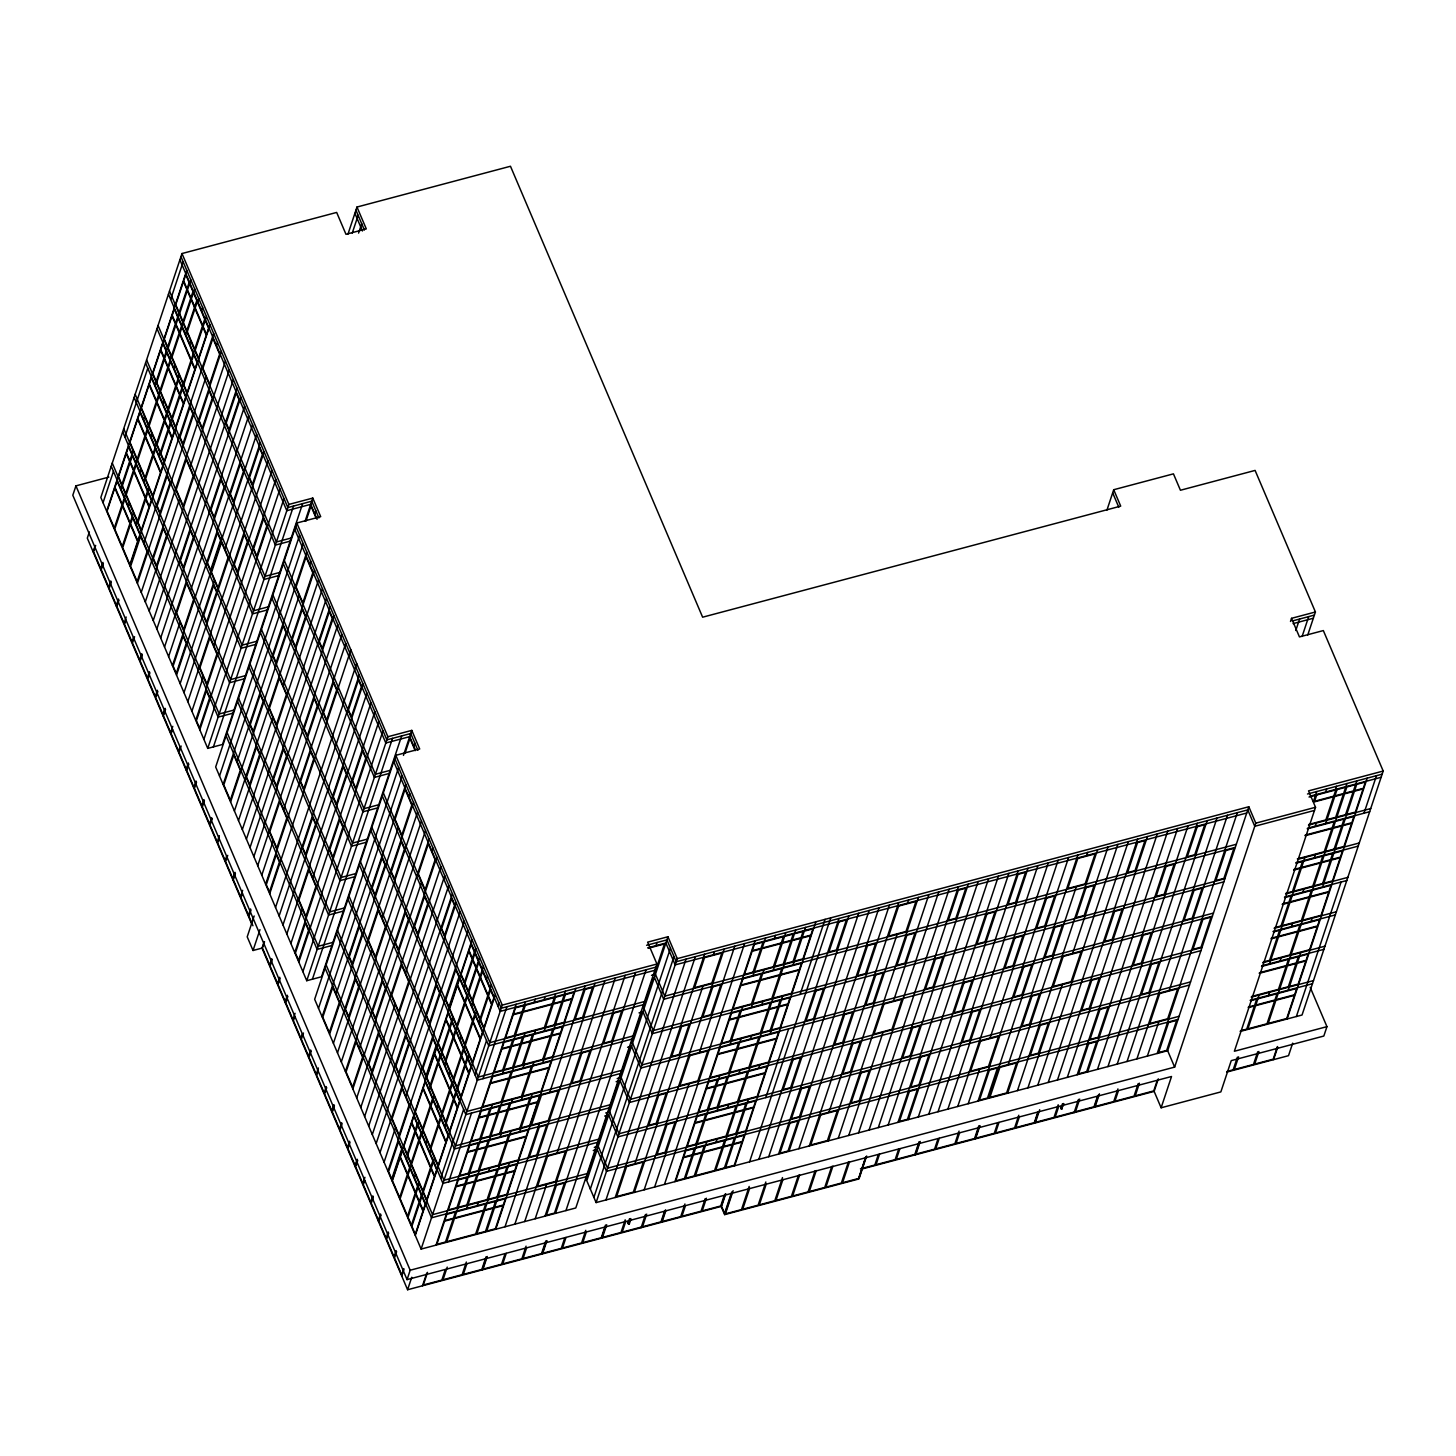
<?xml version="1.0" encoding="UTF-8"?>
<svg xmlns="http://www.w3.org/2000/svg" width="1456" height="1456" viewBox="0 0 1456 1456"><rect width="100%" height="100%" fill="white"/><g stroke="black" fill="none" stroke-linecap="round" stroke-linejoin="round"><path stroke-width="1.5" d="M108.836 477.113L75.93 485.867L72.8 495.24L407.061 1279.624L1171.534 1076.494L1161.124 1107.779L1220.856 1091.909L1231.248 1060.623L1323.832 1036.035L1326.944 1026.644L1310.182 987.295M89.38 531.913L87.305 538.156L251.87 924.323M1307.779 634.925L1315.423 611.993L1255.09 470.415L1180.434 490.253L1173.445 473.855L1113.713 489.726L1120.701 506.124L702.629 617.198L510.474 166.257L356.975 207.043L366.293 228.901L345.982 234.307L336.664 212.43L181.982 253.544L100.828 497.497L207.735 748.384L222.531 744.471L302.63 503.63M103.048 502.702L113.441 471.416M124.888 437.018L147.784 368.204M170.661 299.39L183.147 261.862M93.129 551.824L95.204 545.563M106.652 511.165L186.768 270.325M95.659 545.436L93.566 551.751L100.792 568.695L102.885 562.38M120.666 488.361L121.703 485.23M121.922 484.611L129.62 461.461L126.235 453.544L118.537 476.676L125.762 493.62L133.461 470.488L130.075 462.553L122.377 485.703M131.895 454.581L129.821 460.842L126.435 452.907L128.528 446.664L135.754 463.609L133.661 469.851L130.294 461.934L132.369 455.673M132.114 453.963L133.151 450.832M143.562 419.546L144.599 416.416M154.991 385.148L156.047 382.018M156.247 381.399L163.946 358.249L160.579 350.332L152.862 373.464L160.087 390.408L167.786 367.276L164.419 359.341L156.72 382.491M166.239 351.369L164.164 357.63L160.779 349.695L162.854 343.434L170.079 360.396L168.004 366.639L164.619 358.722L166.694 352.461M166.439 350.75L167.476 347.62M167.695 346.983L175.393 323.851L172.008 315.916L164.31 339.066L171.535 356.01L179.234 332.86L175.867 324.943L168.15 348.075M177.687 316.971L175.594 323.214L172.227 315.297L174.301 309.036L181.527 325.98L179.452 332.241L176.067 324.306L178.142 318.063M177.887 316.334L178.924 313.204M179.143 312.585L186.841 289.435L183.456 281.518L175.757 304.668L182.983 321.612L190.681 298.462L187.296 290.527L179.598 313.677M189.134 282.555L187.041 288.816L183.674 280.881L185.749 274.638L192.975 291.582L190.882 297.825L187.515 289.908L189.589 283.647M189.808 283.028L190.845 279.898M124.506 497.388L125.544 494.257M135.954 462.972L136.991 459.841M147.402 428.574L148.439 425.443M158.85 394.157L159.887 391.045M170.279 359.759L171.335 356.629M181.727 325.361L182.764 322.231M103.358 563.472L101.247 569.787L108.709 587.278L110.802 580.962M193.648 292.037L194.685 288.925M128.346 506.397L129.384 503.266M139.794 471.999L140.832 468.868M151.242 437.583L152.279 434.47M162.69 403.185L163.727 400.054M174.138 368.787L175.175 365.656M185.567 334.37L186.623 331.24M186.823 330.621L194.522 307.471M194.74 306.852L196.815 300.591M187.296 331.713L194.995 308.563M195.195 307.944L197.27 301.683M197.725 301.61L198.762 298.48M132.423 515.97L133.461 512.84M143.871 481.554L144.908 478.423M155.319 447.156L156.356 444.025M166.767 412.758L167.804 409.627M178.214 378.342L179.252 375.211M189.644 343.944L190.7 340.813M111.275 582.054L109.164 588.37L116.389 605.314L118.5 598.998M201.565 310.638L202.602 307.507M136.263 524.979L137.319 521.849M137.519 521.23L145.218 498.079L133.916 471.58L126.217 494.712L141.359 530.257L149.058 507.107L145.691 499.171L137.992 522.322M147.511 491.2L145.436 497.461L134.134 470.943L136.209 464.701L151.351 500.227L149.276 506.488L145.891 498.553L147.966 492.292M147.711 490.581L148.749 487.451M159.159 456.183L160.196 453.053M160.415 452.416L168.113 429.283L164.728 421.348L157.03 444.499L164.255 461.443L171.954 438.292L168.568 430.375L160.87 453.508M170.407 422.404L168.314 428.646L164.947 420.729L167.021 414.469L174.247 431.413L172.154 437.674L168.787 429.738L170.862 423.496M170.607 421.767L171.644 418.636M171.863 418.018L179.561 394.867L176.176 386.95L168.477 410.082L175.703 427.045L183.401 403.894L180.016 395.959L172.318 419.11M181.836 387.988L179.761 394.248L176.376 386.313L178.469 380.071L185.695 397.015L183.602 403.257L180.235 395.34L182.309 389.08M182.055 387.369L183.092 384.238M183.292 383.62L190.991 360.469L179.707 333.952L172.008 357.102L187.151 392.629L194.849 369.478L191.464 361.561L183.765 384.712M193.284 353.59L191.209 359.85L179.907 333.333L181.982 327.072L197.124 362.599L195.049 368.859L191.664 360.942L193.757 354.682M193.502 352.953L194.54 349.84M194.74 349.203L202.439 326.071L191.155 299.554L183.456 322.704L198.58 358.231L206.279 335.08L202.912 327.163L195.213 350.295M204.732 319.173L202.657 325.434L191.355 298.935L193.43 292.674L208.572 328.201L206.497 334.461L203.112 326.526L205.205 320.284M205.405 319.647L206.443 316.516M116.425 606.479L118.5 600.236M129.948 565.82L210.064 324.997M118.955 600.09L116.862 606.406L124.088 623.35L126.181 617.035M143.962 543.015L213.668 333.46M137.392 583.31L206.06 376.886M216.471 345.618L217.508 342.488M125.944 620.238L124.543 624.442L132.005 641.932L133.406 637.728M141.232 592.337L221.348 351.497M145.309 601.91L179.652 498.68M190.063 467.412L225.425 361.07M134.571 636.709L132.46 643.024L139.685 659.968L141.778 653.671M149.167 610.919L229.265 370.097M139.703 661.151L141.796 654.891M153.244 620.493L233.342 379.652M142.251 654.763L140.158 661.06L147.365 678.005L149.477 671.707M156.848 628.956L236.964 388.133M160.688 637.983L240.804 397.142M149.932 672.799L147.839 679.097L155.301 696.605L157.394 690.29M164.528 646.992L244.644 406.169M168.605 656.565L180.053 622.167M190.463 590.881L248.721 415.724M157.867 691.382L155.756 697.697L162.981 714.641L165.074 708.326M172.445 665.574L252.561 424.752M162.999 715.806L165.092 709.545M176.522 675.147L256.638 434.307M165.547 709.418L163.436 715.733L170.661 732.677L172.773 726.362M180.144 683.628L214.469 580.398M224.879 549.13L260.26 442.788M183.984 692.637L264.1 451.815M172.536 729.565L171.135 733.769L178.578 751.26L179.98 747.055M187.824 701.665L267.94 460.824M347.966 234.143L356.975 207.043M191.901 711.22L203.349 676.822M213.759 645.536L272.017 470.397M181.145 746.036L179.052 752.352L186.277 769.296L188.37 762.98M352.243 233.087L358.14 215.361M195.741 720.247L275.857 479.406M358.576 233.087L361.707 223.696M186.295 770.461L188.37 764.218M199.818 729.802L279.934 488.979M188.843 764.072L186.732 770.388L193.957 787.332L196.05 781.017M203.895 739.375L284.011 498.534M196.524 782.109L194.431 788.424L201.874 805.914L203.986 799.599M207.735 748.384L288.889 504.431L181.982 253.544M213.413 746.892L293.53 506.051M204.441 800.691L202.348 807.006L209.573 823.95L211.666 817.635M288.889 504.431L312.785 498.079L320.702 516.662L296.824 523.013L215.67 766.984L306.743 980.707L321.521 976.776L401.638 735.935M219.51 775.993L299.627 535.171M305.159 521.03L312.785 498.079M305.978 521.066L310.965 506.051L316.207 518.354M209.591 825.133L211.666 818.873M223.114 784.475L303.23 543.634M212.139 818.745L210.028 825.042L217.253 841.987L219.346 835.689M314.787 513.913L315.825 510.783M237.128 761.67L306.834 552.115M230.576 801.965L299.244 595.54M309.637 564.255L310.692 561.124M219.11 838.874L217.727 843.079L225.17 860.587M234.416 810.974L314.532 570.151M224.97 861.206L226.572 856.365M238.493 820.547L272.818 717.335M283.228 686.049L318.609 579.706M227.737 855.364L225.644 861.679L232.851 878.623L234.962 872.308M242.333 829.556L322.449 588.734M232.887 879.788L234.962 873.527M246.41 839.129L326.526 598.289M235.417 873.4L233.324 879.715L240.549 896.659L242.642 890.344M250.013 847.592L330.13 606.77M253.872 856.619L333.97 615.779M242.406 893.547L241.004 897.751L248.466 915.242L250.559 908.926M257.712 865.647L337.828 624.806M261.789 875.202L273.237 840.804M283.629 809.518L341.905 634.379M251.033 910.018L248.94 916.334L252.944 925.743M254.163 915.97L247.211 936.827L253.035 950.495L262.007 948.111L264.082 941.85M265.629 884.229L345.745 643.388M269.706 893.784L350.86 649.831M253.035 950.495L259.969 929.638M275.53 907.452L356.684 663.499M264.537 941.723L262.444 948.038L269.669 964.982L271.762 958.667M279.133 915.933L359.25 675.093M282.974 924.942L363.09 684.12M272.236 959.759L270.124 966.074L277.586 983.564L279.679 977.249M286.832 933.969L366.93 693.129M290.891 943.524L302.338 909.126M312.749 877.841L371.007 702.702M280.153 978.341L278.041 984.656L285.267 1001.601L287.36 995.285M294.749 952.552L374.865 711.711M285.285 1002.765L287.378 996.523M298.826 962.107L378.942 721.284M287.833 996.377L285.74 1002.693L292.947 1019.637L295.058 1013.321M302.903 971.68L383.001 730.839M294.822 1016.525L293.42 1020.729L300.882 1038.219L302.284 1034.015M306.743 980.707L387.897 736.736L296.824 523.013M312.421 979.196L392.519 738.356M303.449 1033.014L301.337 1039.311L308.563 1056.255L310.656 1049.958M387.897 736.736L411.775 730.384L419.71 748.985L395.814 755.318L314.66 999.289L421.112 1249.084L575.793 1207.97L656.947 964.018L647.629 942.159L667.94 936.754L677.258 958.63L596.105 1202.583L1167.657 1050.704L1248.811 806.751L677.258 958.63M318.5 1008.298L398.616 767.476M403.458 755.409L411.775 730.384M404.968 753.371L409.955 738.374L415.197 750.659M308.581 1057.438L310.674 1051.177M322.104 1016.779L402.22 775.939M311.129 1051.05L309.036 1057.347L316.243 1074.291L318.354 1067.994M413.777 746.218L414.814 743.088M336.136 993.975L405.842 784.42M329.566 1034.27L398.234 827.845M408.645 796.559L409.682 793.429M318.118 1071.179L316.716 1075.402L324.16 1092.892L326.271 1086.576M333.406 1043.279L413.522 802.456M337.483 1052.852L371.826 949.64M382.218 918.354L417.599 812.011M326.726 1087.668L324.633 1093.984L331.859 1110.928L333.952 1104.613M341.323 1061.861L421.439 821.038M331.877 1112.093L333.952 1105.832M345.4 1071.434L425.516 830.612M334.425 1105.705L332.314 1112.02L339.539 1128.964L341.65 1122.649M359.414 1048.629L429.138 839.075M352.862 1088.924L421.53 882.5M431.941 851.214L432.978 848.102M342.105 1123.741L340.012 1130.056L347.456 1147.546L349.567 1141.231M356.702 1097.951L436.818 857.111M360.779 1107.506L395.122 1004.294M405.514 973.027L440.895 866.684M350.022 1142.323L347.929 1148.638L355.155 1165.583L357.248 1159.267M364.619 1116.534L444.735 875.693M355.173 1166.747L357.248 1160.505M368.696 1126.089L448.812 885.266M357.721 1160.359L355.61 1166.675L362.835 1183.619L364.928 1177.303M372.317 1134.57L452.416 893.729M376.158 1143.579L456.274 902.756M364.692 1180.507L363.308 1184.711L370.752 1202.201L372.863 1195.886M379.998 1152.606L460.114 911.765M384.075 1162.179L395.522 1127.763M405.915 1096.495L464.191 921.339M373.318 1196.996L371.225 1203.293L378.433 1220.237L380.544 1213.94M387.915 1171.188L468.031 930.366M378.469 1221.42L380.544 1215.159M391.992 1180.761L472.108 939.921M380.999 1215.032L378.906 1221.329L386.131 1238.273L388.224 1231.976M407.261 1154.189L414.96 1131.057L411.575 1123.122L403.876 1146.272L411.102 1163.217L418.8 1140.066L415.415 1132.149L407.716 1155.3M417.235 1124.178L415.16 1130.42L411.793 1122.503L413.868 1116.242L421.093 1133.187L419 1139.447L415.633 1131.512L417.708 1125.27M430.139 1085.393L437.837 1062.243L434.47 1054.326L426.772 1077.458L441.914 1112.985L449.613 1089.852L438.311 1063.335L430.612 1086.485M440.131 1055.363L438.056 1061.624L434.671 1053.689L436.764 1047.446L451.888 1082.973L449.813 1089.215L438.511 1062.716L440.604 1056.455M441.587 1050.977L449.285 1027.845L445.918 1019.91L438.22 1043.06L445.427 1060.004L453.125 1036.854L449.758 1028.937L442.06 1052.069M451.578 1020.965L449.504 1027.208L446.118 1019.291L448.193 1013.03L455.419 1029.974L453.344 1036.235L449.959 1028.3L452.052 1022.057M464.482 982.181L472.181 959.031L468.796 951.096L461.097 974.246L468.322 991.19L476.021 968.058L472.654 960.123L464.937 983.273M474.474 952.151L472.381 958.412L469.014 950.477L471.089 944.216L478.314 961.16L476.239 967.421L472.854 959.504L474.929 953.243M474.674 951.532L475.712 948.402M406.479 1159.049L407.516 1155.918M417.927 1124.633L418.964 1121.52M429.356 1090.235L430.412 1087.104M440.804 1055.837L441.841 1052.706M452.252 1021.42L453.289 1018.29M463.7 987.022L464.737 983.892M478.514 960.541L479.552 957.411M388.697 1233.068L386.586 1239.384L394.048 1256.874L396.141 1250.558M410.319 1168.058L411.356 1164.927M421.767 1133.66L422.804 1130.529M433.215 1099.262L434.252 1096.131M444.644 1064.846L445.7 1061.715M456.092 1030.448L457.129 1027.317M467.54 996.05L468.577 992.919M472.163 1000.217L479.861 977.067M480.08 976.448L482.154 970.187M482.355 969.569L483.41 966.438M472.636 1001.309L480.334 978.159M480.535 977.54L482.628 971.279M414.396 1177.631L415.433 1174.501M425.844 1143.233L426.881 1140.103M437.273 1108.817L438.329 1105.686M448.721 1074.419L449.758 1071.288M460.169 1040.003L461.206 1036.89M471.617 1005.605L472.654 1002.474M486.431 979.124L487.487 975.993M396.614 1251.65L394.521 1257.966L401.729 1274.91L403.84 1268.595M418.236 1186.64L419.273 1183.528M429.684 1152.242L430.721 1149.112M441.132 1117.844L442.169 1114.714M452.579 1083.428L453.617 1080.316M464.009 1049.03L465.065 1045.899M475.457 1014.632L476.494 1011.501M411.411 1225.224L419.11 1202.074L415.743 1194.157L408.044 1217.307L415.269 1234.251L422.968 1211.101L419.583 1203.166L411.884 1226.316M421.403 1195.194L419.328 1201.455L415.943 1193.538L418.036 1187.277L425.243 1204.221L423.168 1210.482L419.783 1202.547L421.876 1196.286M422.859 1190.826L430.557 1167.676L419.255 1141.158L411.557 1164.309L426.699 1199.835L434.398 1176.703L431.031 1168.768L423.332 1191.918M432.851 1160.796L430.776 1167.057L419.474 1140.539L421.548 1134.279L436.691 1169.805L434.616 1176.066L431.231 1168.149L433.324 1161.888M445.754 1122.012L453.453 1098.861L450.068 1090.944L442.369 1114.077L449.595 1131.039L457.293 1107.889L453.908 1099.953L446.209 1123.104M455.746 1091.982L453.653 1098.243L450.286 1090.307L452.361 1084.065L459.586 1101.009L457.493 1107.252L454.126 1099.335L456.201 1093.074M457.202 1087.614L464.901 1064.463L461.516 1056.528L453.817 1079.679L461.042 1096.623L468.741 1073.472L465.356 1065.555L457.657 1088.706M467.176 1057.584L465.101 1063.845L461.734 1055.909L463.809 1049.649L471.034 1066.593L468.941 1072.854L465.574 1064.937L467.649 1058.676M480.08 1018.8L487.778 995.649L476.494 969.15L468.796 992.282L483.938 1027.809L491.637 1004.676L488.251 996.741L480.553 1019.892M490.071 988.77L487.997 995.03L476.694 968.513L478.769 962.27L493.912 997.797L491.837 1004.039L488.452 996.122L490.545 989.862M490.29 988.151L491.327 985.02M422.076 1195.667L423.114 1192.537M433.524 1161.269L434.561 1158.139M444.972 1126.853L446.009 1123.723M456.42 1092.455L457.457 1089.325M467.867 1058.057L468.905 1054.927M479.297 1023.641L480.353 1020.51M401.765 1276.075L403.84 1269.814M415.288 1235.416L495.404 994.575M407.061 1279.624L410.173 1270.233L75.93 485.867M440.749 1178.213L463.627 1109.399M475.075 1075.001L486.522 1040.585M497.97 1006.187L499.008 1003.057M725.306 1193.92L721.139 1206.423L407.589 1289.743L411.739 1277.24M421.112 1249.084L502.265 1005.113L395.814 755.318M448.63 1181.89L471.526 1113.076M482.973 1078.678L506.888 1006.733M422.513 1285.775L426.681 1273.272M436.036 1245.117L516.152 1004.276M427.518 1272.362L423.314 1284.993L441.841 1280.079L445.336 1269.541M445.5 1242.023L453.198 1218.89L444.553 1221.184L436.836 1244.334L475.657 1234.015L483.374 1210.864L454.399 1218.563L446.701 1241.713M455.491 1212.011L453.417 1218.253L444.753 1220.565L446.828 1214.304L485.649 1203.985L483.574 1210.245L454.6 1217.944L456.693 1211.683M456.947 1207.625L464.646 1184.474L455.983 1186.786L448.284 1209.918L466.812 1205.004L474.51 1181.853L465.847 1184.165L458.149 1207.315M466.939 1177.595L464.864 1183.855L456.201 1186.149L458.276 1179.906L476.785 1174.974L474.711 1181.235L466.047 1183.528L468.14 1177.285M468.395 1173.227L476.094 1150.076L467.431 1152.369L459.732 1175.52L478.241 1170.606L485.94 1147.455L477.295 1149.749L469.596 1172.899M478.387 1143.197L476.294 1149.457L467.649 1151.751L469.724 1145.49L488.233 1140.576L486.158 1146.837L477.495 1149.13L479.57 1142.869M479.843 1138.81L487.542 1115.678L478.878 1117.971L471.18 1141.122L489.689 1136.19L497.388 1113.057L488.725 1115.351L481.026 1138.501M489.835 1108.78L487.742 1115.041L479.079 1117.353L481.172 1111.092L499.681 1106.178L497.606 1112.42L488.943 1114.732L491.018 1108.471M502.72 1070.014L510.437 1046.864L501.774 1049.157L494.075 1072.308L512.585 1067.394L520.283 1044.243L511.62 1046.536L503.922 1069.687M512.712 1039.984L510.637 1046.227L501.974 1048.538L504.049 1042.278L522.577 1037.364L520.484 1043.624L511.839 1045.918L513.913 1039.657M514.168 1035.598L521.867 1012.448L513.222 1014.759L505.523 1037.91L544.344 1027.59L552.042 1004.44L523.068 1012.138L515.369 1035.289M524.16 1005.568L522.085 1011.829L513.422 1014.14L515.497 1007.88L554.317 997.56L552.243 1003.821L523.268 1011.52L525.361 1005.259M524.378 1004.949L525.416 1001.819M456.893 1211.064L457.93 1207.934M468.341 1176.648L469.378 1173.536M479.788 1142.25L480.826 1139.12M491.236 1107.852L492.274 1104.722M502.684 1073.436L503.721 1070.306M514.114 1039.038L515.169 1035.908M534.225 1002.329L535.262 999.198M447.229 1267.12L443.024 1279.751L462.134 1274.673L466.339 1262.043M466.757 1208.444L467.795 1205.313M478.187 1174.046L479.242 1170.915M489.635 1139.629L490.672 1136.499M501.082 1105.231L502.12 1102.101M512.53 1070.815L513.568 1067.703M523.978 1036.417L525.015 1033.287M499.554 1133.587L507.252 1110.437M507.452 1109.8L509.545 1103.557M522.431 1064.773L530.13 1041.622M530.348 1041.004L532.423 1034.743M544.071 999.708L545.126 996.577M500.737 1133.259L508.435 1110.109M508.654 1109.49L510.728 1103.229M523.632 1064.445L531.331 1041.313M531.549 1040.676L533.624 1034.433M477.204 1205.659L478.241 1202.529M488.652 1171.261L489.689 1168.131M500.1 1136.863L501.137 1133.733M511.529 1102.447L512.585 1099.316M522.977 1068.049L524.014 1064.918M534.425 1033.633L535.462 1030.52M554.536 996.941L555.573 993.811M466.83 1263.844L463.336 1274.364L481.845 1269.432L486.049 1256.819M487.05 1203.038L488.106 1199.926M498.498 1168.64L499.535 1165.51M509.946 1134.242L510.983 1131.112M521.394 1099.826L522.431 1096.696M532.841 1065.428L533.879 1062.298M544.289 1031.03L545.327 1027.9M485.521 1231.394L493.22 1208.243L484.557 1210.555L476.858 1233.705L495.368 1228.773L503.066 1205.641L494.421 1207.934L486.723 1231.084M495.513 1201.364L493.42 1207.625L484.775 1209.918L486.85 1203.675L505.359 1198.743L503.285 1205.004L494.621 1207.315L496.696 1201.054M496.969 1196.996L504.668 1173.845L496.005 1176.157L488.306 1199.289L506.815 1194.375L514.514 1171.225L505.851 1173.536L498.152 1196.668M506.961 1166.966L504.868 1173.227L496.205 1175.52L498.298 1169.259L516.807 1164.345L514.732 1170.606L506.069 1172.899L508.144 1166.656M519.847 1128.182L527.563 1105.031L498.589 1112.73L490.89 1135.88L529.711 1125.561L537.41 1102.41L528.746 1104.722L521.048 1127.872M529.838 1098.152L527.764 1104.412L498.789 1112.111L500.882 1105.85L539.703 1095.531L537.61 1101.792L528.965 1104.103L531.04 1097.842M542.742 1059.367L550.441 1036.235L521.485 1043.934L513.786 1067.066L552.607 1056.747L560.305 1033.614L551.642 1035.908L543.943 1059.058M552.734 1029.356L550.659 1035.598L521.685 1043.297L523.76 1037.036L562.58 1026.735L560.505 1032.977L551.842 1035.289L553.935 1029.028M554.19 1024.969L561.889 1001.819L553.225 1004.13L545.527 1027.263L564.036 1022.349L571.735 999.198L563.09 1001.51L555.391 1024.66M564.182 994.939L562.089 1001.2L553.444 1003.493L555.519 997.251L574.028 992.319L571.953 998.579L563.29 1000.873L565.365 994.63M564.382 994.321L565.419 991.19M496.915 1200.436L497.952 1197.305M508.362 1166.019L509.4 1162.889M519.792 1131.621L520.848 1128.491M531.24 1097.205L532.295 1094.093M542.688 1062.807L543.725 1059.677M554.135 1028.409L555.173 1025.279M482.245 1269.905L486.395 1257.402M495.768 1229.246L575.884 988.406M487.25 1256.492L483.046 1269.122L501.556 1264.208L505.05 1253.689M505.014 1226.789L539.357 1123.577M549.767 1092.291L585.13 985.949M514.878 1224.168L594.994 983.328M506.251 1253.361L502.757 1263.881L521.867 1258.803L526.071 1246.172M524.724 1221.548L604.841 980.707M535.189 1218.763L546.619 1184.365M557.029 1153.097L615.306 977.941M526.562 1247.974L523.068 1258.494L541.577 1253.561L545.782 1240.949M545.035 1216.16L625.152 975.32M541.96 1254.035L546.127 1241.531M555.482 1213.376L635.599 972.535M546.965 1240.621L542.76 1253.252L561.288 1248.338L564.782 1237.818M565.947 1210.591L646.064 969.769M656.001 945.636L657.038 942.505M565.984 1237.491L562.471 1248.01L581.581 1242.933L585.785 1230.32M585.803 1180.416L595.777 1150.386M597.251 1145.999L607.225 1115.988M608.681 1111.601L618.673 1081.571M620.129 1077.203L630.12 1047.173M631.576 1042.787L641.568 1012.775M643.024 1008.389L653.016 978.359M654.472 973.991L664.464 943.961L648.521 948.184M667.94 936.754L586.786 1180.725L596.105 1202.583M590.335 1189.061L670.452 948.22M593.884 1197.396L674.001 956.556M586.277 1232.104L582.782 1242.623L601.292 1237.691L605.496 1225.078M605.951 1199.962L686.067 959.14M601.692 1238.164L605.842 1225.661M615.215 1197.505L695.331 956.665M606.697 1224.751L602.493 1237.382L621.002 1232.468L625.206 1219.837M634.871 1163.763L704.577 954.208M634.325 1192.428L702.993 986.003M713.404 954.717L714.441 951.587M625.698 1221.62L622.203 1232.14L641.313 1227.062M630.976 1218.927L629.301 1223.932L627.609 1222.439L628.737 1221.693L629.101 1222.567L627.773 1221.93M628.155 1222.822L629.483 1218.818M628.355 1224.187L630.43 1218.563M644.171 1189.807L724.287 948.984M641.113 1227.699L645.518 1214.45M654.636 1187.04L688.961 1083.81M699.371 1052.542L734.752 946.2M646.701 1214.122L642.515 1226.753L661.024 1221.821L664.518 1211.301M664.482 1184.42L744.598 943.579M661.406 1222.294L665.574 1209.79M674.929 1181.635L755.045 940.813M665.72 1210.992L662.225 1221.511L680.735 1216.597L684.939 1203.966M684.411 1178.559L692.11 1155.409L683.446 1157.702L675.748 1180.852L694.257 1175.938L701.956 1152.788L693.293 1155.081L685.594 1178.232M694.385 1148.529L692.31 1154.772L683.647 1157.083L685.74 1150.822L704.249 1145.908L702.156 1152.169L693.511 1154.462L695.586 1148.202M695.841 1144.143L703.539 1120.993L694.894 1123.304L687.196 1146.454L726.016 1136.135L733.715 1112.985L704.74 1120.683L697.042 1143.834M705.832 1114.113L703.758 1120.374L695.094 1122.685L697.169 1116.424L735.99 1106.105L733.915 1112.366L704.959 1120.064L707.034 1113.804M707.288 1109.745L714.987 1086.595L706.324 1088.906L698.625 1112.038L717.153 1107.124L724.851 1083.974L716.188 1086.285L708.49 1109.417M717.28 1079.715L715.205 1085.976L706.542 1088.269L708.617 1082.008L727.145 1077.094L725.052 1083.355L716.388 1085.648L718.481 1079.406M730.184 1040.931L737.883 1017.78L729.219 1020.092L721.521 1043.242L760.341 1032.923L768.04 1009.772L739.084 1017.471L731.385 1040.621M740.176 1010.901L738.083 1017.162L729.438 1019.455L731.513 1013.212L770.333 1002.893L768.258 1009.154L739.284 1016.852L741.359 1010.591M753.08 972.117L760.778 948.984L752.115 951.278L744.416 974.428L783.237 964.109L790.936 940.958L761.961 948.657L754.263 971.807M763.053 942.105L760.978 948.347L752.315 950.659L754.408 944.398L793.229 934.079L791.136 940.339L762.18 948.038L764.254 941.777M695.786 1147.583L696.842 1144.452M707.234 1113.185L708.271 1110.054M718.682 1078.769L719.719 1075.638M730.129 1044.371L731.167 1041.24M741.577 1009.973L742.615 1006.842M753.025 975.556L754.062 972.426M764.455 941.158L765.51 938.028M685.43 1205.75L681.918 1216.27L701.046 1211.192L705.232 1198.579M705.65 1144.962L706.688 1141.832M717.098 1110.564L718.136 1107.434M728.546 1076.148L729.583 1073.036M739.976 1041.75L741.031 1038.619M751.423 1007.352L752.461 1004.221M762.871 972.936L763.909 969.805M774.319 938.538L775.356 935.407M773.373 966.729L781.071 943.579M781.29 942.96L783.364 936.699M716.097 1142.177L717.135 1139.065M727.545 1107.779L728.582 1104.649M738.993 1073.381L740.03 1070.251M750.441 1038.965L751.478 1035.853M761.888 1004.567L762.926 1001.437M773.318 970.169L774.374 967.039M774.574 966.402L782.272 943.27M782.473 942.633L784.566 936.39M784.766 935.753L785.803 932.623M706.433 1198.252L702.229 1210.882L720.756 1205.968L724.251 1195.431M725.962 1139.575L726.999 1136.444M737.391 1105.159L738.447 1102.028M748.839 1070.761L749.876 1067.63M760.287 1036.363L761.324 1033.232M771.735 1001.946L772.772 998.816M783.182 967.548L784.22 964.418M794.63 933.132L795.668 930.02M724.415 1167.912L732.113 1144.78L723.45 1147.073L715.751 1170.224L734.279 1165.291L741.978 1142.159L733.314 1144.452L725.616 1167.603M734.406 1137.9L732.332 1144.143L723.668 1146.454L725.743 1140.194L744.253 1135.28L742.178 1141.522L733.515 1143.834L735.608 1137.573M735.862 1133.514L743.561 1110.364L734.898 1112.675L727.199 1135.807L745.727 1130.893L753.425 1107.743L744.762 1110.054L737.064 1133.205M745.854 1103.484L743.779 1109.745L735.116 1112.038L737.191 1105.796L755.7 1100.863L753.626 1107.124L744.962 1109.417L747.037 1103.175M770.206 1030.302L777.904 1007.152L769.241 1009.463L761.543 1032.595L780.052 1027.681L787.751 1004.531L779.087 1006.842L771.389 1029.974M780.179 1000.272L778.105 1006.533L769.441 1008.826L771.534 1002.583L790.044 997.651L787.969 1003.912L779.306 1006.205L781.381 999.963M793.083 961.488L800.782 938.337L792.119 940.649L784.42 963.799L802.948 958.867L810.646 935.735L801.983 938.028L794.284 961.178M803.075 931.458L801 937.719L792.337 940.03L794.412 933.769L812.939 928.855L810.846 935.098L802.183 937.409L804.276 931.148M735.808 1136.954L736.845 1133.824M747.256 1102.538L748.293 1099.426M758.703 1068.14L759.741 1065.009M770.151 1033.742L771.189 1030.611M781.581 999.326L782.636 996.195M793.029 964.928L794.066 961.797M804.476 930.53L805.514 927.399M734.661 1165.765L815.815 921.812M725.78 1193.72L721.575 1206.351L724.597 1213.449L731.604 1192.409M866.648 1155.991L859.004 1178.923L724.633 1214.632L732.259 1191.681M733.132 1190.699L725.434 1213.849L741.486 1209.572L749.185 1186.44M765.765 1097.624L788.661 1028.81M800.108 994.412L825.079 919.355M749.585 1161.797L830.739 917.844M758.849 1159.34L838.965 918.499M749.676 1188.223L742.687 1209.263L758.139 1205.149L765.838 1181.999M768.713 1156.719L848.812 915.897M766.329 1183.801L759.322 1204.84L774.792 1200.727L782.491 1177.576M778.56 1154.098L858.676 913.276M789.006 1151.332L869.123 910.491M782.982 1179.378L775.975 1200.417L791.427 1196.304L798.434 1175.265M798.871 1148.711L878.987 907.871M799.617 1174.956L792.628 1195.995L808.08 1191.882L815.087 1170.842M809.318 1145.927L889.434 905.104M828.974 1112.202L898.698 902.629M816.27 1170.515L809.281 1191.572L824.733 1187.459L831.722 1166.42M828.428 1140.849L897.096 934.424M907.507 903.139L908.544 900.026M838.292 1138.228L918.39 897.406M832.923 1166.092L825.916 1187.15L841.368 1183.036L848.375 1161.997M848.739 1135.462L883.064 1032.249M893.474 1000.964L928.855 894.621M858.585 1132.841L938.701 892M849.576 1161.67L842.569 1182.709L858.621 1178.45L865.628 1157.411M869.05 1130.056L949.148 889.234M858.985 1177.74L865.992 1156.701M878.296 1127.599L958.412 886.777M878.332 1154.499L874.838 1165.018L860.441 1168.84M888.16 1124.978L968.276 884.156M879.533 1154.171L876.039 1164.691L895.149 1159.613L898.643 1149.093M898.006 1122.358L978.123 881.535M1106.96 510.055L1113.713 489.726M908.453 1119.591L988.569 878.751M899.844 1148.784L896.332 1159.304L914.859 1154.39L919.045 1141.759M918.317 1116.97L998.434 876.13M915.242 1154.845L919.409 1142.341M928.764 1114.186L1008.881 873.363M920.247 1141.449L916.042 1154.062L934.57 1149.148L938.064 1138.628M938.028 1111.729L1018.144 870.906M947.874 1109.108L1027.991 868.286M939.247 1138.301L935.753 1148.82L954.863 1143.743L959.067 1131.13M957.739 1106.487L1037.855 865.665M968.185 1103.721L979.633 1069.305M990.044 1038.037L1048.302 862.88M959.559 1132.914L956.064 1143.433L974.574 1138.519L978.778 1125.888M978.032 1101.1L1058.148 860.259M974.974 1138.974L979.124 1126.471M988.497 1098.315L1068.613 857.493M979.979 1125.579L975.775 1138.192L994.284 1133.278L997.779 1122.758M1008.153 1064.591L1077.859 855.036M1007.607 1093.238L1076.275 886.813M1086.686 855.546L1087.723 852.415M998.98 1122.449L995.485 1132.968L1014.595 1127.89L1018.8 1115.26M1017.453 1090.617L1097.569 849.794M1027.918 1087.85L1062.243 984.638M1072.653 953.352L1108.016 847.01M1019.291 1117.043L1015.778 1127.563L1034.306 1122.649L1037.8 1112.129M1037.764 1085.23L1117.88 844.389M1034.688 1123.104L1038.164 1112.693M1048.211 1082.445L1128.327 841.623M1039.693 1109.709L1035.489 1122.321L1054.017 1117.407L1058.203 1104.776M1057.475 1079.988L1137.591 839.166M1067.321 1077.367L1147.437 836.545M1058.712 1106.578L1055.2 1117.098L1074.31 1112.02M1062.097 1107.506L1061.151 1107.761L1062.48 1103.757M1063.972 1103.885L1061.351 1109.126L1063.444 1103.502M1077.185 1074.746L1157.302 833.924M1074.109 1112.639L1078.514 1099.389M1087.632 1071.98L1167.748 831.139M1079.715 1099.062L1075.511 1111.692L1094.02 1106.778L1097.533 1096.259M1097.496 1069.359L1177.595 828.519M1094.421 1107.233L1098.57 1094.73M1107.943 1066.575L1188.06 825.752M1099.426 1093.838L1095.221 1106.451L1113.731 1101.537L1117.935 1088.906M1117.207 1064.118L1197.305 823.295M1127.053 1061.497L1207.17 820.674M1118.426 1090.708L1114.932 1101.227L1134.042 1096.15L1138.246 1083.519M1136.899 1058.894L1217.016 818.054M1290.489 621.457L1291.527 618.327L1315.423 611.993M1147.364 1056.11L1158.812 1021.712M1169.204 990.426L1227.481 815.269M1139.429 1083.209L1135.243 1095.822L1153.753 1090.908L1157.247 1080.388M1295.785 630.503L1299.589 619.037M1157.211 1053.489L1237.327 812.666M1302.119 636.436L1308.707 616.616M1161.124 1107.779L1154.135 1091.381L1158.303 1078.86M410.173 1270.233L1174.646 1067.102L1255.8 823.15L1248.811 806.751M1313.439 801.564L1315.514 795.304M1315.714 794.685L1316.77 791.554M1316.715 794.994L1314.622 801.237L1343.597 793.538L1345.672 787.296L1309.017 797.033M1291.527 618.327L1299.444 636.909L1323.34 630.575L1383.2 771.043L1308.544 790.881L1315.532 807.279L1234.379 1051.25L1326.944 1026.644M1237.382 1057.183L1233.177 1069.796L1227.008 1071.434M1325.579 792.064L1326.616 788.934M1238.583 1056.856L1234.379 1069.487L1253.489 1064.409L1257.693 1051.778M1258.093 998.179L1259.149 995.049M1269.541 963.763L1270.578 960.632M1280.989 929.365L1282.026 926.234M1292.437 894.949L1293.474 891.836M1303.884 860.551L1304.922 857.42M1315.332 826.153L1316.37 823.022M1335.425 789.443L1336.462 786.313M1325.834 819.928L1333.532 796.796M1333.732 796.159L1335.825 789.916M1268.558 995.394L1269.596 992.264M1280.006 960.996L1281.043 957.866M1291.436 926.58L1292.491 923.45M1302.883 892.182L1303.921 889.052M1314.331 857.766L1315.369 854.654M1325.779 823.368L1326.816 820.238M1327.017 819.619L1334.733 796.468M1334.934 795.85L1337.008 789.589M1345.89 786.659L1346.927 783.528M1258.876 1051.469L1254.69 1064.081L1273.199 1059.167L1277.403 1046.536M1278.404 992.774L1279.442 989.643M1289.852 958.376L1290.89 955.245M1301.3 923.959L1302.337 920.847M1312.748 889.561L1313.785 886.431M1324.177 855.163L1325.233 852.033M1335.625 820.747L1336.663 817.617M1288.323 986.713L1296.022 963.581L1287.359 965.874L1279.66 989.024L1298.17 984.11L1305.868 960.96L1297.205 963.253L1289.506 986.404M1298.297 956.701L1296.222 962.944L1287.559 965.255L1289.652 958.994L1308.161 954.08L1306.068 960.323L1297.423 962.634L1299.498 956.374M1322.649 883.501L1330.347 860.369L1321.684 862.662L1313.985 885.812L1332.513 880.88L1340.212 857.748L1331.548 860.041L1323.85 883.191M1332.64 853.489L1330.566 859.732L1321.902 862.043L1323.977 855.782L1342.487 850.868L1340.412 857.111L1331.749 859.422L1333.842 853.161M1334.096 849.103L1341.795 825.952L1333.132 828.264L1325.433 851.396L1343.943 846.482L1351.641 823.332L1342.996 825.643L1335.298 848.793M1344.088 819.073L1341.995 825.334L1333.35 827.627L1335.425 821.384L1353.934 816.452L1351.86 822.713L1343.196 825.006L1345.271 818.763M1345.544 814.705L1353.243 791.554L1344.58 793.848L1336.881 816.998L1355.39 812.084L1363.089 788.934L1354.426 791.227L1346.727 814.377M1355.536 784.675L1353.443 790.936L1344.78 793.229L1346.873 786.968L1365.382 782.054L1363.307 788.315L1354.644 790.608L1356.719 784.347M1355.736 784.038L1356.774 780.926M1288.269 990.153L1289.306 987.022M1299.698 955.755L1300.754 952.624M1311.146 921.339L1312.184 918.226M1322.594 886.941L1323.631 883.81M1334.042 852.543L1335.079 849.412M1345.49 818.126L1346.527 815.014M1273.581 1059.64L1277.749 1047.119M1287.122 1018.982L1367.22 778.141M1296.368 1016.506L1341.103 882.027M1363.999 813.212L1376.484 775.684M1292.673 1043.151L1288.524 1055.673L1226.662 1072.107M1383.2 771.043L1302.046 1015.014L1240.184 1031.449M291.2 538.028L276.403 541.96L169.497 291.073M290.144 541.159L275.366 545.09L168.459 294.203M279.752 572.445L264.974 576.376L158.049 325.471M278.715 575.575L263.918 579.488L157.011 328.601M268.304 606.843L253.526 610.774L146.601 359.887M267.267 609.973L252.489 613.904L145.564 363.017M256.857 641.259L242.078 645.172L135.153 394.285M255.819 644.371L241.041 648.302L134.116 397.415M245.409 675.657L230.63 679.588L123.724 428.683M244.371 678.787L229.593 682.718L122.668 431.813M233.961 710.055L219.183 713.986L112.276 463.099M232.924 713.185L218.145 717.116L111.238 466.229M390.19 770.351L375.411 774.264L284.339 560.542M389.152 773.464L374.374 777.395L283.283 563.672M378.742 804.749L363.964 808.681L272.891 594.958M377.705 807.88L362.926 811.811L271.853 598.088M367.294 839.147L352.516 843.079L261.443 629.356M366.257 842.278L351.478 846.209L260.406 632.486M1292.309 620.984L1314.368 615.105M1293.092 623.623L1313.33 618.236M355.846 873.564L341.068 877.477L249.995 663.754M354.809 876.694L340.031 880.607L248.958 666.884M344.417 907.962L329.62 911.893L238.547 698.17M343.361 911.092L328.583 915.023L237.51 701.301M332.969 942.36L318.191 946.291L227.1 732.568M331.932 945.49L317.135 949.421L226.062 735.699M646.591 945.29L666.903 939.884L676.221 961.743L1247.774 809.882L1254.763 826.28L1314.495 810.41M647.647 947.856L665.865 943.015L675.184 964.873L1246.736 813.012M502.265 1005.113L656.947 964.018M655.91 967.148L501.228 1008.244L394.776 758.449M1307.506 794.011L1382.163 774.173M654.872 970.278L500.191 1011.374L393.739 761.579M1310.163 796.159L1381.125 777.304M651.505 975.338L655.455 974.301L664.773 996.159L1236.326 844.28M1314.422 801.874L1343.378 794.175L1335.68 817.307L1308.835 824.442M1255.8 823.15L1315.532 807.279M644.462 1001.546L489.78 1042.66L383.328 792.865M1308.489 825.115L1370.715 808.571M643.425 1004.676L488.743 1045.79L382.291 795.977M1235.289 847.41L663.736 999.289L654.417 977.413M1307.433 828.246L1369.677 811.702M1307.324 828.846L1334.224 821.694L1332.149 827.954L1305.249 835.089M639.02 1012.866L642.97 1011.829L652.288 1033.687L1223.841 881.826M1305.049 835.726L1331.931 828.573L1324.232 851.724L1297.351 858.876M633.014 1035.962L478.332 1077.058L371.881 827.263M1224.896 878.696L653.325 1030.557L644.007 1008.699M1299.007 859.004L1359.267 842.988M631.977 1039.093L477.295 1080.188L370.843 830.393M1296.004 862.644L1358.23 846.118M1295.986 863.226L1302.483 861.497L1300.39 867.758L1293.893 869.469M627.572 1047.283L631.522 1046.227L640.84 1068.085L1212.411 916.224M1293.692 870.106L1300.19 868.377L1292.491 891.527L1285.994 893.238M621.566 1070.36L466.885 1111.456L360.433 861.661M1213.449 913.094L641.878 1064.973L632.559 1043.097M1285.593 893.929L1347.819 877.386M620.529 1073.491L465.847 1114.586L359.395 864.791M1284.556 897.06L1346.782 880.516M1284.538 897.624L1291.035 895.895L1288.96 902.156L1282.463 903.885M617.18 1078.55L621.111 1077.513L630.43 1099.371L1202.001 947.492M616.143 1081.681L620.074 1080.625L629.392 1102.501L1200.963 950.622M1282.245 904.504L1288.742 902.775L1281.043 925.925L1274.546 927.654M610.137 1104.758L455.437 1145.872L348.985 896.077M1274.146 928.327L1336.371 911.784M609.081 1107.889L454.399 1149.002L347.948 899.189M1273.108 931.458L1335.334 914.914M1273.418 931.949L1279.587 930.311L1277.513 936.554L1271.343 938.192M605.732 1112.966L609.682 1111.911L619 1133.769L1190.553 981.908M604.695 1116.079L608.626 1115.041L617.945 1136.899L1189.516 985.039M1271.124 938.829L1277.294 937.191L1269.596 960.323L1263.426 961.961M598.689 1139.174L444.007 1180.27L337.555 930.475M1262.698 962.725L1324.942 946.2M597.652 1142.305L442.952 1183.4L336.5 933.605M1261.66 965.856L1323.886 949.33M1261.551 966.456L1288.451 959.322L1286.376 965.565L1259.476 972.717M594.285 1147.364L598.234 1146.309L607.552 1168.185L1179.105 1016.306M593.247 1150.495L597.197 1149.439L606.497 1171.316L1178.068 1019.437M1259.258 973.336L1286.158 966.202L1278.459 989.334L1251.559 996.486M587.241 1173.572L432.559 1214.668L326.108 964.873M1251.25 997.142L1313.494 980.598M586.204 1176.703L431.522 1217.798L325.07 968.003M1250.213 1000.272L1312.457 983.728M1250.522 1000.745L1256.692 999.107L1254.617 1005.368L1248.447 1007.006M1248.229 1007.643L1254.417 1005.987L1246.718 1029.137L1240.53 1030.775M627.609 1222.439L629.301 1223.932M861.916 1169.022L1154.135 1091.381M1112.675 492.856L1118.79 507.198M1167.657 1050.704L1174.646 1067.102M1061.57 1107.124L1062.316 1108.89M1061.151 1107.761L1060.769 1106.888L1061.351 1109.126M355.937 210.174L364.364 229.957M354.9 213.304L362.435 230.994M721.139 1206.423L724.633 1214.632M318.9 517.99L311.748 501.21L287.851 507.562L180.944 256.675M417.89 750.295L410.738 733.515L386.859 739.866L295.768 526.144M317.08 519.319L310.71 504.34L286.814 510.692L179.907 259.805M415.324 749.822L409.7 736.645L385.804 742.997L294.731 529.274M262.007 948.111L407.589 1289.743M114.787 487.942L107.089 511.092L114.314 528.037L122.013 504.886L114.787 487.942M117.081 481.062L115.006 487.323L122.213 504.267L124.306 498.007L117.081 481.062M137.683 419.128L129.984 442.278L137.21 459.222L144.908 436.072L137.683 419.128M139.976 412.248L137.883 418.509L145.109 435.453L147.183 429.192L139.976 412.248M149.131 384.73L141.432 407.88L148.639 424.824L156.338 401.674L149.131 384.73M151.406 377.85L149.331 384.111L156.556 401.055L158.631 394.794L151.406 377.85M122.486 505.978L114.769 529.129L122.231 546.619L129.93 523.468L122.486 505.978M124.761 499.099L122.686 505.359L130.13 522.85L132.223 516.589L124.761 499.099M145.363 437.164L137.665 460.314L145.127 477.805L152.825 454.654L145.363 437.164M147.657 430.284L145.582 436.545L153.026 454.035L155.119 447.775L147.657 430.284M156.811 402.766L149.113 425.916L156.575 443.407L164.273 420.256L156.811 402.766M159.104 395.886L157.011 402.147L164.473 419.637L166.548 413.377L159.104 395.886M168.259 368.368L160.56 391.5L168.004 408.99L175.703 385.858L168.259 368.368M170.552 361.488L168.459 367.731L175.921 385.221L177.996 378.979L170.552 361.488M130.403 524.56L122.704 547.711L129.912 564.655L137.61 541.505L130.403 524.56M132.678 517.681L130.603 523.942L137.829 540.886L139.903 534.625L132.678 517.681M153.28 455.746L145.582 478.897L152.807 495.841L160.506 472.709L153.28 455.746M155.574 448.867L153.499 455.127L160.724 472.072L162.799 465.811L155.574 448.867M140.613 536.263L130.621 566.293L137.137 581.599L147.129 551.569L140.613 536.263M167.112 475.93L157.121 505.96L160.033 512.785L170.024 482.755L167.112 475.93M189.99 407.116L180.016 437.146L182.91 443.989L192.902 413.959L189.99 407.116M212.885 338.32L202.894 368.332L209.646 384.184L219.638 354.172L212.885 338.32M163.345 528.382L153.353 558.394L156.502 565.783L166.494 535.753L163.345 528.382M186.241 459.568L176.249 489.598L183.238 505.996L193.229 475.966L186.241 459.568M209.118 390.754L199.144 420.784L202.275 428.155L212.267 398.143L209.118 390.754M190.39 530.585L180.417 560.615L183.329 567.458L193.302 537.428L190.39 530.585M236.181 392.974L226.19 423.004L229.102 429.829L239.093 399.799L236.181 392.974M186.641 583.037L176.649 613.067L183.638 629.465L193.63 599.435L186.641 583.037M220.984 479.825L210.993 509.855L214.123 517.226L224.115 487.196L220.984 479.825M183.11 636.017L173.118 666.047L176.267 673.436L186.259 643.406L183.11 636.017M217.454 532.805L207.462 562.835L210.61 570.206L220.602 540.194L217.454 532.805M240.331 464.009L230.357 494.021L233.488 501.41L243.48 471.38L240.331 464.009M221.53 542.378L211.539 572.408L218.054 587.714L228.046 557.684L221.53 542.378M213.686 585.257L203.713 615.269L206.606 622.112L216.598 592.082L213.686 585.257M259.477 447.629L249.486 477.659L252.398 484.484L262.389 454.472L259.477 447.629M209.937 637.692L199.945 667.722L206.934 684.12L216.926 654.09L209.937 637.692M244.262 534.479L234.289 564.509L237.419 571.88L247.411 541.869L244.262 534.479M206.406 690.69L196.414 720.702L199.563 728.091L209.555 698.061L206.406 690.69M263.627 518.664L253.653 548.694L256.784 556.065L266.776 526.035L263.627 518.664M233.779 754.918L223.787 784.93L230.321 800.236L240.295 770.206L233.779 754.918M260.278 694.567L250.286 724.597L253.198 731.44L263.19 701.41L260.278 694.567M283.174 625.771L273.182 655.782L276.094 662.626L286.086 632.596L283.174 625.771M306.051 556.956L296.078 586.986L302.83 602.839L312.822 572.809L306.051 556.956M256.529 747.019L246.537 777.049L249.686 784.42L259.659 754.39L256.529 747.019M279.406 678.205L269.415 708.235L276.403 724.633L286.395 694.603L279.406 678.205M302.302 609.391L292.31 639.421L295.459 646.81L305.451 616.78L302.302 609.391M283.574 749.239L273.582 779.251L276.494 786.094L286.486 756.064L283.574 749.239M329.347 611.611L319.355 641.641L322.267 648.466L332.259 618.454L329.347 611.611M279.807 801.674L269.833 831.704L276.822 848.102L286.796 818.072L279.807 801.674M314.15 698.461L304.158 728.491L307.307 735.862L317.299 705.832L314.15 698.461M276.294 854.672L266.302 884.684L269.451 892.073L279.425 862.043L276.294 854.672M310.619 751.46L300.628 781.472L303.776 788.861L313.768 758.831L310.619 751.46M333.515 682.646L323.523 712.676L326.672 720.047L336.664 690.017L333.515 682.646M312.694 817.562L302.702 847.592L305.614 854.417L315.606 824.387L312.694 817.562M358.467 679.934L348.475 709.964L351.387 716.807L361.379 686.777L358.467 679.934M308.927 869.996L298.935 900.026L305.924 916.425L315.916 886.395L308.927 869.996M343.27 766.784L333.278 796.814L336.427 804.185L346.401 774.173L343.27 766.784M305.396 922.995L295.422 953.025L298.553 960.396L308.545 930.366L305.396 922.995M339.739 819.783L329.748 849.794L332.896 857.184L342.888 827.154L339.739 819.783M362.635 750.968L352.643 780.998L355.792 788.369L365.765 758.339L362.635 750.968M332.769 987.223L322.795 1017.234L329.311 1032.541L339.303 1002.529L332.769 987.223M359.268 926.871L349.294 956.901L352.206 963.745L362.18 933.715L359.268 926.871M382.164 858.075L372.172 888.105L375.084 894.93L385.076 864.9L382.164 858.075M405.059 789.261L395.067 819.291L401.82 835.143L411.811 805.113L405.059 789.261M355.519 979.324L345.527 1009.354L348.676 1016.725L358.667 986.695L355.519 979.324M378.414 910.51L368.423 940.54L375.411 956.938L385.403 926.908L378.414 910.51M401.292 841.695L391.3 871.725L394.449 879.115L404.44 849.085L401.292 841.695M356.065 1041.877L346.073 1071.907L352.607 1087.213L362.599 1057.183L356.065 1041.877M382.564 981.544L372.572 1011.574L375.484 1018.399L385.476 988.369L382.564 981.544M405.46 912.73L395.468 942.76L398.38 949.585L408.372 919.555L405.46 912.73M428.355 843.916L418.363 873.946L425.116 889.798L435.107 859.768L428.355 843.916M378.815 1033.978L368.823 1064.008L371.972 1071.379L381.963 1041.368L378.815 1033.978M401.692 965.182L391.719 995.194L398.707 1011.592L408.681 981.581L401.692 965.182M424.588 896.368L414.596 926.398L417.745 933.769L427.736 903.739L424.588 896.368M405.86 1036.199L395.868 1066.229L398.78 1073.054L408.772 1043.042L405.86 1036.199M451.633 898.589L441.659 928.6L444.571 935.444L454.545 905.414L451.633 898.589M402.111 1088.651L392.119 1118.663L399.108 1135.061L409.1 1105.049L402.111 1088.651M436.436 985.421L426.444 1015.451L429.593 1022.84L439.585 992.81L436.436 985.421M398.58 1141.631L388.588 1171.661L391.737 1179.032L401.729 1149.002L398.58 1141.631M432.905 1038.419L422.932 1068.449L426.062 1075.82L436.054 1045.79L432.905 1038.419M455.801 969.605L445.809 999.635L448.958 1007.006L458.949 976.994L455.801 969.605M400.127 1157.538L392.428 1180.67L399.654 1197.615L407.352 1174.482L400.127 1157.538M402.42 1150.659L400.345 1156.901L407.553 1173.845L409.646 1167.603L402.42 1150.659M423.023 1088.724L415.324 1111.874L422.549 1128.819L430.248 1105.668L423.023 1088.724M425.316 1081.844L423.223 1088.105L430.448 1105.049L432.523 1098.789L425.316 1081.844M457.348 985.512L449.649 1008.662L456.875 1025.606L464.573 1002.456L457.348 985.512M459.641 978.632L457.566 984.875L464.792 1001.837L466.866 995.576L459.641 978.632M407.826 1175.574L400.127 1198.707L407.571 1216.215L415.269 1193.065L407.826 1175.574M410.101 1168.695L408.026 1174.937L415.488 1192.428L417.563 1186.185L410.101 1168.695M430.703 1106.76L423.004 1129.911L430.466 1147.401L438.165 1124.25L430.703 1106.76M432.996 1099.881L430.921 1106.141L438.365 1123.632L440.458 1117.371L432.996 1099.881M453.599 1037.946L445.9 1061.096L453.362 1078.587L461.061 1055.436L453.599 1037.946M455.892 1031.066L453.799 1037.327L461.261 1054.817L463.336 1048.557L455.892 1031.066M465.046 1003.548L457.348 1026.698L464.792 1044.189L472.49 1021.038L465.046 1003.548M467.34 996.668L465.247 1002.929L472.709 1020.419L474.783 1014.159L467.34 996.668M438.62 1125.342L430.921 1148.493L438.147 1165.437L445.845 1142.287L438.62 1125.342M440.913 1118.463L438.838 1124.724L446.064 1141.668L448.139 1135.407L440.913 1118.463M472.963 1022.13L465.265 1045.281L472.49 1062.225L480.189 1039.074L472.963 1022.13M475.257 1015.251L473.164 1021.511L480.389 1038.456L482.482 1032.195L475.257 1015.251M490.326 1083.573L482.628 1106.706L501.137 1101.792L508.836 1078.641L490.326 1083.573M492.619 1076.694L490.526 1082.936L509.054 1078.022L511.129 1071.762L492.619 1076.694M475.693 1181.544L467.995 1204.694L487.105 1199.617L494.803 1176.466L475.693 1181.544M477.987 1174.664L475.912 1180.925L495.022 1175.847L497.097 1169.587L477.987 1174.664M487.141 1147.146L479.443 1170.278L498.553 1165.2L506.251 1142.068L487.141 1147.146M489.434 1140.266L487.36 1146.509L506.47 1141.431L508.544 1135.189L489.434 1140.266M510.037 1078.332L502.338 1101.482L521.448 1096.404L529.147 1073.254L510.037 1078.332M512.33 1071.452L510.237 1077.713L529.347 1072.617L531.44 1066.374L512.33 1071.452M507.452 1141.741L499.754 1164.891L518.263 1159.977L525.962 1136.827L507.452 1141.741M509.746 1134.861L507.653 1141.122L526.18 1136.19L528.255 1129.947L509.746 1134.861M530.348 1072.926L522.631 1096.077L541.159 1091.163L548.857 1068.012L530.348 1072.926M532.623 1066.047L530.548 1072.308L549.058 1067.394L551.151 1061.133L532.623 1066.047M541.486 1095.058L531.495 1125.088L548.22 1120.647L558.212 1090.617L541.486 1095.058M539.302 1126.999L529.311 1157.029L536.773 1155.045L546.764 1125.015L539.302 1126.999M585.075 989.388L575.102 1019.418L582.564 1017.435L592.556 987.405L585.075 989.388M547.565 1156.173L537.573 1186.203L555.5 1181.435L565.492 1151.405L547.565 1156.173M581.909 1052.961L571.917 1082.991L579.979 1080.843L589.971 1050.813L581.909 1052.961M556.429 1185.184L546.437 1215.214L554.499 1213.066L564.491 1183.036L556.429 1185.184M613.649 1013.158L603.658 1043.188L611.72 1041.04L621.712 1011.01L613.649 1013.158M626.608 1166.529L616.616 1196.559L633.342 1192.118L643.334 1162.088L626.608 1166.529M658.749 1095.276L648.757 1125.288L656.237 1123.304L666.211 1093.292L658.749 1095.276M681.645 1026.462L671.653 1056.492L679.115 1054.508L689.107 1024.478L681.645 1026.462M704.522 957.648L694.548 987.678L711.857 983.073L721.848 953.043L704.522 957.648M667.012 1124.432L657.02 1154.462L665.083 1152.315L675.074 1122.285L667.012 1124.432M689.907 1055.618L679.916 1085.648L697.843 1080.898L707.816 1050.868L689.907 1055.618M712.803 986.822L702.811 1016.834L710.874 1014.705L720.866 984.675L712.803 986.822M717.772 1054.49L710.073 1077.64L728.601 1072.726L736.299 1049.576L717.772 1054.49M720.065 1047.61L717.99 1053.871L736.499 1048.957L738.574 1042.696L720.065 1047.61M740.667 985.676L732.969 1008.826L751.478 1003.912L759.177 980.762L740.667 985.676M742.96 978.796L740.867 985.057L759.395 980.143L761.47 973.882L742.96 978.796M703.157 1152.479L695.458 1175.611L714.568 1170.533L722.267 1147.401L703.157 1152.479M705.432 1145.581L703.357 1151.842L722.467 1146.764L724.56 1140.503L705.432 1145.581M726.034 1083.664L718.336 1106.797L737.446 1101.719L745.144 1078.587L726.034 1083.664M728.328 1076.785L726.253 1083.027L745.363 1077.95L747.438 1071.707L728.328 1076.785M737.482 1049.248L729.784 1072.399L748.894 1067.321L756.592 1044.17L737.482 1049.248M739.775 1042.369L737.701 1048.629L756.811 1043.552L758.885 1037.291L739.775 1042.369M760.378 980.452L752.679 1003.584L771.789 998.507L779.488 975.374L760.378 980.452M762.671 973.573L760.578 979.815L779.688 974.737L781.781 968.495L762.671 973.573M746.346 1078.259L738.647 1101.409L757.156 1096.495L764.855 1073.345L746.346 1078.259M748.639 1071.379L746.564 1077.64L765.073 1072.726L767.148 1066.465L748.639 1071.379M757.793 1043.861L750.095 1067.011L768.604 1062.079L776.303 1038.947L757.793 1043.861M760.087 1036.981L757.994 1043.242L776.521 1038.31L778.596 1032.067L760.087 1036.981M780.689 975.047L772.99 998.197L791.5 993.283L799.198 970.133L780.689 975.047M782.964 968.167L780.889 974.428L799.399 969.514L801.492 963.253L782.964 968.167M793.138 1059.568L783.146 1089.579L790.608 1087.596L800.6 1057.584L793.138 1059.568M816.015 990.753L806.042 1020.783L813.504 1018.8L823.495 988.77L816.015 990.753M838.911 921.939L828.919 951.969L836.381 949.985L846.373 919.955L838.911 921.939M789.953 1123.14L779.961 1153.152L788.024 1151.023L798.015 1120.993L789.953 1123.14M801.401 1088.724L791.409 1118.754L799.471 1116.606L809.463 1086.595L801.401 1088.724M844.589 1014.523L834.597 1044.553L842.66 1042.405L852.652 1012.375L844.589 1014.523M867.485 945.708L857.493 975.738L865.556 973.591L875.547 943.579L867.485 945.708M820.711 1114.968L810.719 1144.98L827.445 1140.539L837.437 1110.509L820.711 1114.968M852.852 1043.697L842.86 1073.709L850.34 1071.725L860.314 1041.713L852.852 1043.697M875.748 974.883L865.756 1004.913L873.218 1002.929L883.21 972.899L875.748 974.883M898.643 906.069L888.651 936.099L905.96 931.494L915.951 901.464L898.643 906.069M861.115 1072.854L851.123 1102.884L859.186 1100.736L869.177 1070.724L861.115 1072.854M884.01 1004.058L874.019 1034.069L891.946 1029.319L901.919 999.289L884.01 1004.058M906.906 935.243L896.914 965.273L904.977 963.126L914.969 933.096L906.906 935.243M912.584 1027.827L902.593 1057.857L910.055 1055.873L920.046 1025.843L912.584 1027.827M935.462 959.013L925.488 989.043L932.95 987.059L942.942 957.029L935.462 959.013M958.357 890.198L948.366 920.228L955.846 918.245L965.819 888.215L958.357 890.198M909.399 1091.399L899.408 1121.429L907.47 1119.282L917.462 1089.252L909.399 1091.399M920.847 1056.983L910.855 1087.013L918.918 1084.866L928.91 1054.854L920.847 1056.983M964.036 982.782L954.044 1012.812L962.107 1010.664L972.098 980.634L964.036 982.782M986.931 913.968L976.94 943.998L985.002 941.868L994.994 911.838L986.931 913.968M972.299 1011.956L962.325 1041.986L969.787 1040.003L979.779 1009.973L972.299 1011.956M1018.09 874.328L1008.098 904.358L1015.56 902.374L1025.552 872.344L1018.09 874.328M980.561 1041.113L970.588 1071.143L988.497 1066.393L998.488 1036.363L980.561 1041.113M1014.905 937.901L1004.913 967.931L1012.976 965.783L1022.967 935.771L1014.905 937.901M989.425 1070.124L979.451 1100.154L987.514 1098.006L997.487 1067.994L989.425 1070.124M1023.768 966.911L1013.776 996.941L1021.839 994.794L1031.831 964.782L1023.768 966.911M1046.664 898.115L1036.672 928.127L1044.735 925.998L1054.726 895.968L1046.664 898.115M999.89 1067.357L989.898 1097.387L1006.624 1092.928L1016.597 1062.916L999.89 1067.357M1032.031 996.086L1022.039 1026.116L1029.501 1024.132L1039.493 994.102L1032.031 996.086M1054.927 927.272L1044.935 957.302L1052.397 955.318L1062.389 925.288L1054.927 927.272M1077.804 858.458L1067.812 888.488L1085.139 883.883L1095.13 853.871L1077.804 858.458M1040.294 1025.242L1030.302 1055.272L1038.365 1053.143L1048.356 1023.113L1040.294 1025.242M1063.189 956.446L1053.198 986.476L1071.106 981.708L1081.098 951.678L1063.189 956.446M1086.067 887.632L1076.093 917.662L1084.156 915.515L1094.129 885.485L1086.067 887.632M1091.745 980.216L1081.772 1010.246L1089.234 1008.262L1099.225 978.232L1091.745 980.216M1114.641 911.401L1104.649 941.431L1112.129 939.448L1122.103 909.418L1114.641 911.401M1137.536 842.587L1127.545 872.617L1135.007 870.633L1144.998 840.603L1137.536 842.587M1088.578 1043.788L1078.587 1073.818L1086.649 1071.671L1096.641 1041.641L1088.578 1043.788M1100.026 1009.39L1090.034 1039.402L1098.097 1037.273L1108.089 1007.243L1100.026 1009.39M1143.215 935.171L1133.223 965.201L1141.286 963.053L1151.277 933.041L1143.215 935.171M1166.11 866.375L1156.119 896.386L1164.181 894.257L1174.173 864.227L1166.11 866.375M1151.478 964.345L1141.486 994.375L1148.948 992.391L1158.94 962.361L1151.478 964.345M1197.251 826.735L1187.277 856.747L1194.739 854.763L1204.731 824.751L1197.251 826.735M1159.74 993.52L1149.749 1023.532L1167.676 1018.781L1177.667 988.751L1159.74 993.52M1194.084 890.289L1184.092 920.319L1192.155 918.19L1202.146 888.16L1194.084 890.289M1168.604 1022.512L1158.612 1052.542L1166.675 1050.413L1176.666 1020.383L1168.604 1022.512M1202.947 919.3L1192.955 949.33L1201.018 947.183L1211.01 917.171L1202.947 919.3M1225.825 850.504L1215.833 880.516L1223.895 878.387L1233.887 848.357L1225.825 850.504M1255.6 1005.677L1247.901 1028.828L1267.011 1023.75L1274.71 1000.6L1255.6 1005.677M1257.893 998.798L1255.818 1005.059L1274.928 999.981L1277.003 993.72L1257.893 998.798M1278.495 936.863L1270.797 960.014L1289.907 954.936L1297.605 931.785L1278.495 936.863M1280.789 929.984L1278.696 936.244L1297.806 931.167L1299.899 924.906L1280.789 929.984M1289.943 902.465L1282.245 925.616L1301.355 920.538L1309.053 897.387L1289.943 902.465M1292.218 895.586L1290.143 901.846L1309.253 896.769L1311.346 890.508L1292.218 895.586M1301.391 868.067L1293.692 891.199L1312.802 886.122L1320.501 862.989L1301.391 868.067M1303.666 861.169L1301.591 867.43L1320.701 862.352L1322.776 856.092L1303.666 861.169M1275.911 1000.29L1268.212 1023.422L1286.722 1018.508L1294.42 995.358L1275.911 1000.29M1278.204 993.392L1276.111 999.653L1294.639 994.739L1296.714 988.478L1278.204 993.392M1298.807 931.476L1291.108 954.608L1309.617 949.694L1317.316 926.544L1298.807 931.476M1301.082 924.596L1299.007 930.839L1317.516 925.925L1319.609 919.664L1301.082 924.596M1310.236 897.06L1302.538 920.21L1321.065 915.296L1328.764 892.146L1310.236 897.06M1312.529 890.18L1310.455 896.441L1328.964 891.527L1331.057 885.266L1312.529 890.18"/></g></svg>
